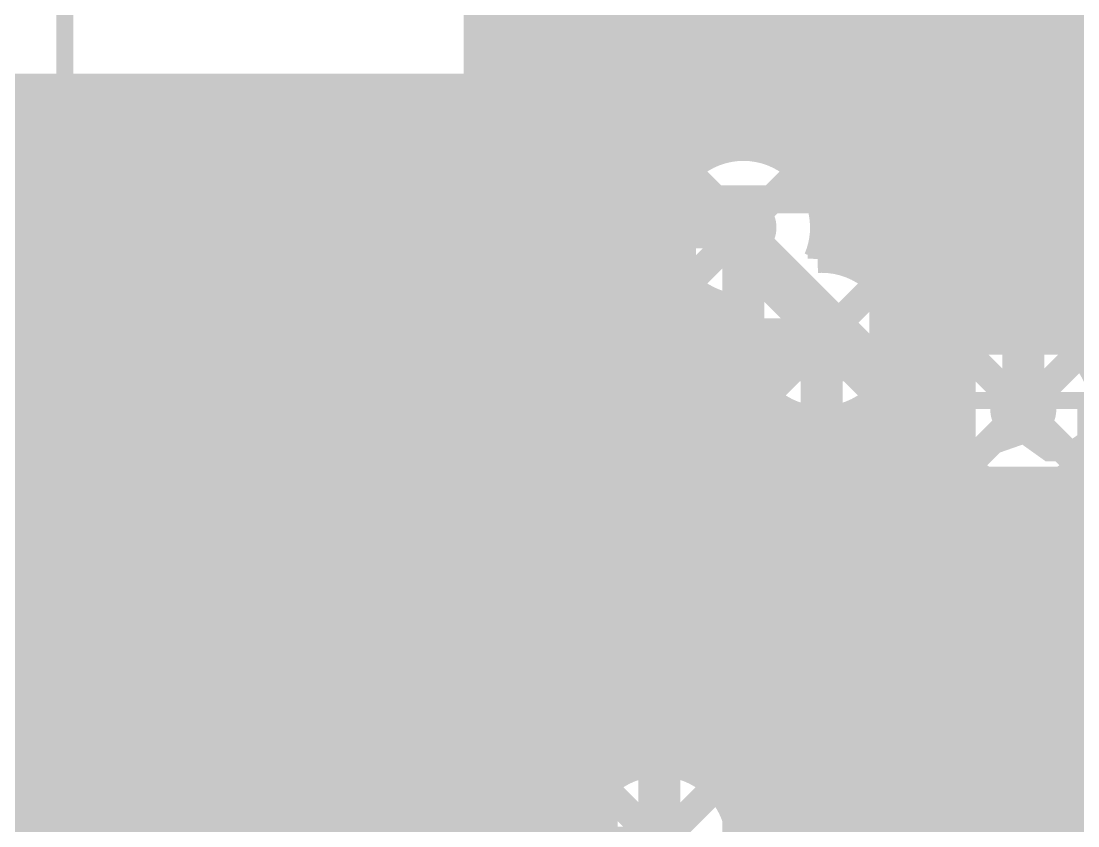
# Model space of a CAD drawing. Extents: x -11 to 221, y -93 to 178.
# Drawn here: x 51.23 to 60.82, y 90.71 to 98.01 of the extents above; entities that cross this region are included whole.
import ezdxf

# ---------------------------------------------------------------- set-up
doc = ezdxf.new("R2010")
doc.units = 0
doc.header["$MEASUREMENT"] = 0
doc.layers.get('0').update_dxf_attribs({"linetype": 'CONTINUOUS'})
for name, color, linetype in [('26-349-0_BOT', 7, 'CONTINUOUS'), ('26-349-0_DRD', 7, 'CONTINUOUS'), ('26-349-0_DRL', 2, 'CONTINUOUS'), ('26-349-0_FAB', 1, 'CONTINUOUS'), ('26-349-0_IN1', 3, 'CONTINUOUS'), ('26-349-0_IN2', 5, 'CONTINUOUS'), ('26-349-0_SMB', 10, 'CONTINUOUS'), ('26-349-0_SMT', 14, 'CONTINUOUS'), ('26-349-0_SPT', 9, 'CONTINUOUS'), ('26-349-0_SST', 12, 'CONTINUOUS'), ('26-349-0_TOP', 11, 'CONTINUOUS'), ('THRUHOLE_TAP', 15, 'CONTINUOUS')]:
    doc.layers.add(name, color=color, linetype=linetype)

# ---------------------------------------------------------------- blocks, each defined once
blk = doc.blocks.new('ROUND_74')
at = {"const_width": 0.29972}
blk.add_lwpolyline([(-0.14986, 0, 1), (0.14986, 0, 1)], format="xyb", close=True, dxfattribs=at)
blk = doc.blocks.new('ROUND_78')
at = {"const_width": 0.29972}
blk.add_lwpolyline([(-0.14986, 0, 1), (0.14986, 0, 1)], format="xyb", close=True, dxfattribs=at)
blk = doc.blocks.new('ROUND_98')
at = {"const_width": 0.10033}
blk.add_lwpolyline([(-0.050164, 0, 1), (0.050164, 0, 1)], format="xyb", close=True, dxfattribs=at)
blk = doc.blocks.new('ROUND_102')
at = {"const_width": 0.10033}
blk.add_lwpolyline([(-0.050164, 0, 1), (0.050164, 0, 1)], format="xyb", close=True, dxfattribs=at)
blk = doc.blocks.new('ROUND_82')
at = {"const_width": 0.29972}
blk.add_lwpolyline([(-0.14986, 0, 1), (0.14986, 0, 1)], format="xyb", close=True, dxfattribs=at)
blk = doc.blocks.new('RECTANGLE_3')
blk.add_solid([(0.4826, 0.4064), (0.4826, -0.4064), (-0.4826, 0.4064), (-0.4826, -0.4064)])
blk = doc.blocks.new('RECTANGLE_5')
blk.add_solid([(0.63627, 0.51308), (0.63627, -0.51308), (-0.63627, 0.51308), (-0.63627, -0.51308)])
blk = doc.blocks.new('ROUND_88')
at = {"const_width": 0.10033}
blk.add_lwpolyline([(-0.050164, 0, 1), (0.050164, 0, 1)], format="xyb", close=True, dxfattribs=at)

msp = doc.modelspace()

# ---------------------------------------------------------------- linework, layer by layer
at = {"layer": '26-349-0_BOT'}
for points, const_width in [([(60.325, 94.488), (60.325, 100.076), (60.071, 100.33), (60.071, 129.032), (59.69, 129.413), (59.69, 130.683)], 0.381), ([(81.407, 29.21), (80.8101, 29.21), (62.23, 29.21), (60.706, 30.734), (60.706, 65.151), (59.436, 66.421), (59.436, 104.648), (58.674, 105.41), (58.42, 105.41)], 0.381), ([(57.023, 90.551), (57.023, 101.981)], 0.381), ([(56.5023, 97.409), (48.5267, 97.409)], 0.254), ([(51.2064, 97.409), (51.2064, 89.08288)], 0.254), ([(51.435, 97.409), (51.435, 88.88984)], 0.254), ([(51.6636, 97.409), (51.6636, 69.72046)], 0.254), ([(51.8922, 97.409), (51.8922, 69.50202)], 0.254), ([(52.1208, 97.409), (52.1208, 69.12864)], 0.254), ([(52.3494, 97.409), (52.3494, 53.9877)], 0.254), ([(52.578, 97.409), (52.578, 54.08422)], 0.254), ([(52.8066, 97.409), (52.8066, 54.0893)], 0.254), ([(53.0352, 97.409), (53.0352, 54.00294)], 0.254), ([(53.2638, 97.409), (53.2638, 53.75656)], 0.254), ([(53.4924, 97.409), (53.4924, 55.91048)], 0.254), ([(53.721, 97.409), (53.721, 56.25338)], 0.254), ([(53.9496, 97.409), (53.9496, 56.3626)], 0.254), ([(54.1782, 97.409), (54.1782, 56.37784)], 0.254), ([(54.4068, 97.409), (54.4068, 56.30418)], 0.254), ([(54.6354, 97.409), (54.6354, 56.08828)], 0.254), ([(54.864, 97.409), (54.864, 51.88458)], 0.254), ([(55.0926, 97.409), (55.0926, 51.71186)], 0.254), ([(55.3212, 97.409), (55.3212, 79.79156)], 0.254), ([(55.5498, 97.409), (55.5498, 80.03794)], 0.254), ([(55.7784, 97.409), (55.7784, 80.1243)], 0.254), ([(56.007, 97.409), (56.007, 80.11922)], 0.254), ([(56.2356, 97.409), (56.2356, 80.0227)], 0.254), ([(56.4642, 97.409), (56.4642, 90.84056)], 0.254), ([(56.5023, 97.409), (56.5023, 90.90406)], 0.254), ([(56.5023, 97.2058), (48.5267, 97.2058)], 0.254), ([(56.5023, 96.9772), (48.5267, 96.9772)], 0.254), ([(56.5023, 96.7486), (48.5267, 96.7486)], 0.254), ([(56.5023, 96.52), (48.5267, 96.52)], 0.254), ([(56.5023, 96.2914), (48.5267, 96.2914)], 0.254), ([(57.785, 96.139), (57.785, 88.519)], 0.381), ([(56.5023, 96.0628), (48.5267, 96.0628)], 0.254), ([(56.5023, 95.8342), (48.5267, 95.8342)], 0.254), ([(56.5023, 95.6056), (48.5267, 95.6056)], 0.254), ([(56.5023, 95.377), (48.58258, 95.377)], 0.254), ([(56.5023, 95.1484), (48.63592, 95.1484)], 0.254), ([(58.4962, 82.55), (58.4962, 95.123)], 0.381), ([(56.5023, 94.9198), (48.6029, 94.9198)], 0.254), ([(56.5023, 94.6912), (48.4632, 94.6912)], 0.254), ([(56.5023, 94.4626), (45.4787, 94.4626)], 0.254), ([(56.5023, 94.234), (45.57522, 94.234)], 0.254), ([(56.5023, 94.0054), (45.5803, 94.0054)], 0.254), ([(56.5023, 93.7768), (45.49394, 93.7768)], 0.254), ([(56.5023, 93.5482), (45.24756, 93.5482)], 0.254), ([(56.5023, 93.3196), (44.20108, 93.3196)], 0.254), ([(56.5023, 93.091), (44.13504, 93.091)], 0.254), ([(56.5023, 92.8624), (44.02582, 92.8624)], 0.254), ([(56.5023, 92.6338), (43.8531, 92.6338)], 0.254), ([(56.5023, 92.4052), (43.5864, 92.4052)], 0.254), ([(56.5023, 92.1766), (42.9387, 92.1766)], 0.254), ([(56.5023, 91.948), (46.34484, 91.948)], 0.254), ([(56.5023, 91.7194), (46.53788, 91.7194)], 0.254), ([(56.5023, 91.4908), (46.60138, 91.4908)], 0.254), ([(56.5023, 91.2622), (46.57852, 91.2622)], 0.254), ([(56.5023, 91.0336), (46.45406, 91.0336)], 0.254), ([(56.44642, 90.805), (43.06316, 90.805)], 0.254)]:
    msp.add_lwpolyline(points, dxfattribs=dict(at, const_width=const_width))
at = {"layer": '26-349-0_BOT', "const_width": 0.254}
msp.add_lwpolyline([(56.5023, 90.90406, 0.1500719), (56.39389, 90.551)], format="xyb", dxfattribs=at)
at = {"layer": '26-349-0_DRD', "const_width": 0.254}
for points in [[(60.706, 99.695), (60.706, 97.155)], [(63.246, 99.695), (60.706, 97.155)], [(60.706, 99.695), (60.706, 97.155)], [(63.246, 99.695), (60.706, 97.155)], [(56.515, 97.409), (56.515, 94.869)], [(59.055, 97.409), (56.515, 97.409)], [(59.055, 97.409), (56.515, 94.869)], [(59.055, 94.869), (56.515, 97.409)], [(59.055, 94.869), (59.055, 97.409)], [(60.706, 97.155), (63.246, 97.155)], [(60.706, 97.155), (63.246, 97.155)], [(57.2262, 96.393), (57.2262, 93.853)], [(59.7662, 96.393), (57.2262, 96.393)], [(59.7662, 96.393), (57.2262, 93.853)], [(59.7662, 93.853), (57.2262, 96.393)], [(59.7662, 93.853), (59.7662, 96.393)], [(59.055, 95.758), (59.055, 93.218)], [(61.595, 95.758), (59.055, 95.758)], [(61.595, 95.758), (59.055, 93.218)], [(61.595, 93.218), (59.055, 95.758)], [(56.515, 94.869), (59.055, 94.869)], [(51.435, 93.98), (51.435, 91.44)], [(53.975, 93.98), (51.435, 93.98)], [(53.975, 93.98), (51.435, 91.44)], [(53.975, 91.44), (51.435, 93.98)], [(52.705, 93.98), (52.705, 91.44)], [(55.245, 93.98), (52.705, 93.98)], [(55.245, 93.98), (52.705, 91.44)], [(55.245, 91.44), (52.705, 93.98)], [(53.975, 91.44), (53.975, 93.98)], [(53.975, 93.98), (53.975, 91.44)], [(56.515, 93.98), (53.975, 93.98)], [(56.515, 93.98), (53.975, 91.44)], [(56.515, 91.44), (53.975, 93.98)], [(55.245, 91.44), (55.245, 93.98)], [(56.515, 91.44), (56.515, 93.98)], [(57.2262, 93.853), (59.7662, 93.853)], [(59.055, 93.472), (59.055, 90.932)], [(61.595, 93.472), (59.055, 93.472)], [(61.595, 93.472), (59.055, 90.932)], [(61.595, 90.932), (59.055, 93.472)], [(59.055, 93.472), (59.055, 90.932)], [(61.595, 93.472), (59.055, 93.472)], [(61.595, 93.472), (59.055, 90.932)], [(61.595, 90.932), (59.055, 93.472)], [(59.055, 93.218), (61.595, 93.218)], [(52.705, 92.71), (52.705, 90.17)], [(55.245, 92.71), (52.705, 92.71)], [(55.245, 92.71), (52.705, 90.17)], [(55.245, 90.17), (52.705, 92.71)], [(53.975, 92.71), (53.975, 90.17)], [(56.515, 92.71), (53.975, 92.71)], [(56.515, 92.71), (53.975, 90.17)], [(56.515, 90.17), (53.975, 92.71)], [(55.245, 90.17), (55.245, 92.71)], [(56.515, 90.17), (56.515, 92.71)], [(55.753, 91.821), (55.753, 89.281)], [(58.293, 91.821), (55.753, 91.821)], [(58.293, 91.821), (55.753, 89.281)], [(58.293, 89.281), (55.753, 91.821)], [(58.293, 89.281), (58.293, 91.821)], [(51.435, 91.44), (53.975, 91.44)], [(52.705, 91.44), (52.705, 88.9)], [(55.245, 91.44), (52.705, 91.44)], [(55.245, 91.44), (52.705, 88.9)], [(55.245, 88.9), (52.705, 91.44)], [(52.705, 91.44), (55.245, 91.44)], [(53.975, 91.44), (56.515, 91.44)], [(55.245, 88.9), (55.245, 91.44)], [(59.055, 90.932), (61.595, 90.932)], [(59.055, 90.932), (61.595, 90.932)]]:
    msp.add_lwpolyline(points, dxfattribs=at)
at = {"layer": '26-349-0_FAB', "const_width": 0.254}
for points in [[(-7.62, 142.24), (-7.62, 102.87), (17.78, 102.87), (17.78, 93.345), (55.88, 93.345), (55.88, 55.245), (48.895, 55.245), (48.895, -6.985), (109.22, -6.985), (109.22, 45.72), (66.04, 45.72), (66.04, 142.875), (33.655, 142.875), (27.94, 148.59), (27.94, 152.4), (11.43, 152.4), (11.43, 142.24), (-7.62, 142.24)], [(17.78, 88.9), (17.78, 41.275), (47.625, 41.275), (47.625, 56.515), (55.245, 56.515), (55.245, 92.71), (17.78, 92.71), (17.78, 88.9)]]:
    msp.add_lwpolyline(points, dxfattribs=at)
at = {"layer": '26-349-0_IN1', "const_width": 0.254}
for points in [[(59.4614, 129.98704), (59.4614, 25.88768)], [(59.69, 129.95148), (59.69, 94.85122)], [(59.9186, 129.22504), (59.9186, 95.09506)], [(60.1472, 128.94818), (60.1472, 95.19666)], [(60.3758, 128.83642), (60.3758, 95.21698)], [(60.6044, 128.80848), (60.6044, 95.16364)], [(55.5752, 121.92762), (55.5752, 93.36278)], [(59.2328, 112.395), (59.2328, 52.324)], [(55.372, 106.426), (55.372, 93.42882)], [(57.8612, 104.93756), (57.8612, 96.86544)], [(59.0042, 104.97058), (59.0042, 95.64878)], [(58.0898, 104.75722), (58.0898, 96.80448)], [(58.7756, 104.76992), (58.7756, 95.79864)], [(58.3184, 104.6861), (58.3184, 96.63938)], [(58.547, 104.68864), (58.547, 95.85198)], [(55.8038, 102.95128), (55.8038, 93.18244)], [(56.0324, 102.57282), (56.0324, 92.583)], [(56.261, 102.4382), (56.261, 92.583)], [(60.833, 102.37978), (60.833, 95.01378)], [(57.6326, 101.57714), (57.6326, 96.85528)], [(56.4896, 101.48062), (56.4896, 92.583)], [(57.404, 101.35616), (57.404, 96.76384)], [(56.7182, 101.31552), (56.7182, 92.583)], [(56.9468, 101.25202), (56.9468, 91.27744)], [(57.1754, 101.26472), (57.1754, 96.54286)], [(61.35116, 98.044), (55.372, 98.044)], [(61.57214, 97.8154), (55.372, 97.8154)], [(65.024, 97.5868), (55.372, 97.5868)], [(65.024, 97.3582), (55.372, 97.3582)], [(65.024, 97.1296), (55.372, 97.1296)], [(65.024, 96.901), (55.372, 96.901)], [(57.28462, 96.6724), (55.372, 96.6724)], [(65.024, 96.6724), (58.28538, 96.6724)], [(57.11952, 96.4438), (55.372, 96.4438)], [(65.024, 96.4438), (58.45048, 96.4438)], [(57.05602, 96.2152), (55.372, 96.2152)], [(65.024, 96.2152), (58.51144, 96.2152)], [(57.06872, 95.9866), (55.372, 95.9866)], [(65.024, 95.9866), (58.50128, 95.9866)], [(58.4962, 95.85452), (58.45802, 95.85352)], [(57.16016, 95.758), (55.372, 95.758)], [(57.1754, 95.73514), (57.1754, 91.26728)], [(65.024, 95.758), (58.85942, 95.758)], [(57.38114, 95.5294), (55.372, 95.5294)], [(57.404, 95.51416), (57.404, 91.17584)], [(65.024, 95.5294), (59.10326, 95.5294)], [(57.6326, 95.42272), (57.6326, 90.95486)], [(57.785, 95.40748), (57.82305, 95.40847)], [(57.785, 95.3008), (55.372, 95.3008)], [(65.024, 95.3008), (59.20486, 95.3008)], [(57.76722, 95.0722), (55.372, 95.0722)], [(59.88558, 95.0722), (59.22518, 95.0722)], [(65.024, 95.0722), (60.76442, 95.0722)], [(57.82056, 94.8436), (55.372, 94.8436)], [(59.68492, 94.8436), (59.17184, 94.8436)], [(57.8612, 94.75978), (57.8612, 89.24544)], [(57.97042, 94.615), (55.372, 94.615)], [(59.0042, 94.59722), (59.0042, 83.07578)], [(59.60364, 94.615), (59.02198, 94.615)], [(58.0898, 94.5134), (58.0898, 89.18448)], [(58.7756, 94.44736), (58.7756, 83.22564)], [(59.6011, 94.3864), (55.372, 94.3864)], [(58.3184, 94.4118), (58.3184, 89.01938)], [(58.547, 94.39402), (58.547, 83.27898)], [(59.67222, 94.1578), (55.372, 94.1578)], [(59.69, 94.12478), (59.69, 92.56522)], [(60.833, 93.96222), (60.833, 92.72778)], [(59.85256, 93.9292), (55.372, 93.9292)], [(59.9186, 93.8784), (59.9186, 92.80906)], [(62.78372, 93.9292), (60.79744, 93.9292)], [(60.1472, 93.7768), (60.1472, 92.91066)], [(60.6044, 93.81236), (60.6044, 92.87764)], [(62.77102, 93.7006), (55.372, 93.7006)], [(60.3758, 93.75902), (60.3758, 92.93098)], [(62.83452, 93.472), (55.372, 93.472)], [(62.99962, 93.2434), (55.74538, 93.2434)], [(65.024, 93.0148), (55.91048, 93.0148)], [(59.88558, 92.7862), (55.97144, 92.7862)], [(65.024, 92.7862), (60.76442, 92.7862)], [(56.769, 92.583), (55.96382, 92.583)], [(56.769, 92.583), (56.769, 91.2368)], [(59.68492, 92.5576), (56.769, 92.5576)], [(59.60364, 92.329), (56.769, 92.329)], [(59.6011, 92.1004), (56.769, 92.1004)], [(59.67222, 91.8718), (56.769, 91.8718)], [(59.69, 91.83878), (59.69, 25.62098)], [(60.833, 91.67622), (60.833, 87.73668)], [(59.85256, 91.6432), (56.769, 91.6432)], [(59.9186, 91.5924), (59.9186, 77.33538)], [(61.56452, 91.6432), (60.79744, 91.6432)], [(60.1472, 91.4908), (60.1472, 77.50048)], [(60.3758, 91.47302), (60.3758, 77.56144)], [(60.6044, 91.52636), (60.6044, 87.57158)], [(61.72962, 91.4146), (56.769, 91.4146)], [(65.024, 91.186), (57.38622, 91.186)], [(65.024, 90.9574), (57.63006, 90.9574)], [(65.024, 90.7288), (57.73166, 90.7288)]]:
    msp.add_lwpolyline(points, dxfattribs=at)
for points in [[(57.785, 96.87052, 0.4142136), (57.05348, 96.139)], [(58.51652, 96.139, 0.4142136), (57.785, 96.87052)], [(57.05348, 96.139, 0.4142136), (57.785, 95.40748)], [(58.4581, 95.85198, 0.1011096), (58.51674, 96.139)], [(59.22772, 95.123, 0.4142136), (58.4962, 95.85452)], [(57.8231, 95.40748, 0.1003022), (57.76545, 95.123)], [(60.325, 95.21952, 0.4142136), (59.59348, 94.488)], [(61.05652, 94.488, 0.4142136), (60.325, 95.21952)], [(57.76468, 95.123, 0.4142136), (58.4962, 94.39148)], [(58.4962, 94.39148, 0.4142136), (59.22772, 95.123)], [(59.59348, 94.488, 0.4142136), (60.325, 93.75648)], [(60.325, 93.75648, 0.4142136), (61.05652, 94.488)], [(55.97652, 92.71, 0.3638754), (55.372, 93.42882)], [(60.325, 92.93352, 0.4142136), (59.59348, 92.202)], [(60.325, 92.93352, 0.4142136), (59.59348, 92.202)], [(61.05652, 92.202, 0.4142136), (60.325, 92.93352)], [(61.05652, 92.202, 0.4142136), (60.325, 92.93352)], [(55.96382, 92.583, 0.0437463), (55.97495, 92.71)], [(59.59348, 92.202, 0.4142136), (60.325, 91.47048)], [(59.59348, 92.202, 0.4142136), (60.325, 91.47048)], [(60.325, 91.47048, 0.4142136), (61.05652, 92.202)], [(60.325, 91.47048, 0.4142136), (61.05652, 92.202)], [(57.023, 91.28252, 0.0889104), (56.76893, 91.23698)], [(57.75452, 90.551, 0.4142136), (57.023, 91.28252)]]:
    msp.add_lwpolyline(points, format="xyb", dxfattribs=at)
at = {"layer": '26-349-0_IN2', "const_width": 0.254}
for points in [[(59.4106, 130.00736), (59.4106, 66.44386)], [(59.6392, 129.95402), (59.6392, 94.742)], [(59.8678, 129.36728), (59.8678, 95.0595)], [(60.0964, 128.98882), (60.0964, 95.18142)], [(60.325, 128.8542), (60.325, 95.21952)], [(60.5536, 128.80848), (60.5536, 95.18142)], [(59.182, 127.95504), (59.182, 95.377)], [(57.8104, 105.00614), (57.8104, 96.87052)], [(58.9534, 104.90962), (58.9534, 95.6945)], [(58.039, 104.78516), (58.039, 96.8248)], [(58.7248, 104.74452), (58.7248, 95.81642)], [(58.2676, 104.69372), (58.2676, 96.68764)], [(58.4962, 104.68102), (58.4962, 96.30918)], [(60.7822, 102.45598), (60.7822, 95.0595)], [(57.5818, 101.50856), (57.5818, 96.84004)], [(57.404, 99.695), (57.404, 96.76384)], [(64.516, 98.044), (57.404, 98.044)], [(64.516, 97.8154), (57.404, 97.8154)], [(64.516, 97.5868), (57.404, 97.5868)], [(64.516, 97.3582), (57.404, 97.3582)], [(64.516, 97.1296), (57.404, 97.1296)], [(64.516, 96.901), (57.404, 96.901)], [(64.516, 96.6724), (58.28538, 96.6724)], [(64.516, 96.4438), (58.45048, 96.4438)], [(64.516, 96.2152), (58.51144, 96.2152)], [(64.516, 95.9866), (58.50128, 95.9866)], [(58.4962, 95.96628), (58.4962, 95.85452)], [(58.4962, 95.85452), (58.45802, 95.85352)], [(64.516, 95.758), (58.85942, 95.758)], [(57.404, 95.51416), (57.404, 91.17584)], [(64.516, 95.5294), (59.10326, 95.5294)], [(57.5818, 95.43542), (57.5818, 91.02344)], [(57.785, 95.40748), (57.82305, 95.40847)], [(57.8104, 95.40748), (57.8104, 95.377)], [(57.785, 95.3008), (57.404, 95.3008)], [(64.516, 95.3008), (59.20486, 95.3008)], [(57.76722, 95.0722), (57.404, 95.0722)], [(59.88558, 95.0722), (59.22518, 95.0722)], [(64.516, 95.0722), (60.76442, 95.0722)], [(57.82056, 94.8436), (57.404, 94.8436)], [(57.8104, 94.869), (57.8104, 89.25052)], [(59.68492, 94.8436), (59.17184, 94.8436)], [(59.182, 94.869), (59.182, 82.804)], [(57.97042, 94.615), (57.404, 94.615)], [(58.039, 94.5515), (58.039, 89.2048)], [(58.9534, 94.5515), (58.9534, 83.1215)], [(59.60364, 94.615), (59.02198, 94.615)], [(59.6011, 94.3864), (57.404, 94.3864)], [(58.2676, 94.42704), (58.2676, 89.06764)], [(58.4962, 94.39148), (58.4962, 88.68918)], [(58.7248, 94.42704), (58.7248, 83.24342)], [(59.67222, 94.1578), (57.404, 94.1578)], [(59.6392, 94.234), (59.6392, 58.59018)], [(59.85256, 93.9292), (57.404, 93.9292)], [(59.8678, 93.9165), (59.8678, 25.26538)], [(60.7822, 93.9165), (60.7822, 67.27444)], [(62.78372, 93.9292), (60.79744, 93.9292)], [(60.0964, 93.79204), (60.0964, 5.461)], [(60.5536, 93.79204), (60.5536, 5.461)], [(62.77102, 93.7006), (57.404, 93.7006)], [(60.325, 93.75648), (60.325, 5.461)], [(62.83452, 93.472), (57.404, 93.472)], [(62.99962, 93.2434), (57.404, 93.2434)], [(64.516, 93.0148), (57.404, 93.0148)], [(64.516, 92.7862), (57.404, 92.7862)], [(64.516, 92.5576), (57.404, 92.5576)], [(64.516, 92.329), (57.404, 92.329)], [(64.516, 92.1004), (57.404, 92.1004)], [(64.516, 91.8718), (57.404, 91.8718)], [(64.516, 91.6432), (57.404, 91.6432)], [(64.516, 91.4146), (57.404, 91.4146)], [(64.516, 91.186), (57.404, 91.186)], [(64.516, 90.9574), (57.63006, 90.9574)], [(64.516, 90.7288), (57.73166, 90.7288)]]:
    msp.add_lwpolyline(points, dxfattribs=at)
for points in [[(57.785, 96.87052, 0.1377523), (57.40416, 96.76357)], [(58.51652, 96.139, 0.4142136), (57.785, 96.87052)], [(58.4581, 95.85198, 0.1011096), (58.51674, 96.139)], [(59.22772, 95.123, 0.4142136), (58.4962, 95.85452)], [(57.404, 95.51416, 0.1377521), (57.785, 95.40716)], [(57.8231, 95.40748, 0.1003022), (57.76545, 95.123)], [(60.325, 95.21952, 0.4142136), (59.59348, 94.488)], [(61.05652, 94.488, 0.4142136), (60.325, 95.21952)], [(57.76468, 95.123, 0.4142136), (58.4962, 94.39148)], [(58.4962, 94.39148, 0.4142136), (59.22772, 95.123)], [(59.59348, 94.488, 0.4142136), (60.325, 93.75648)], [(60.325, 93.75648, 0.4142136), (61.05652, 94.488)], [(57.75452, 90.551, 0.2615388), (57.40383, 91.17557)]]:
    msp.add_lwpolyline(points, format="xyb", dxfattribs=at)
at = {"layer": '26-349-0_SMB', "const_width": 0.254}
for points in [[(56.007, 97.028), (48.895, 97.028)], [(51.2318, 97.028), (51.2318, 89.789)], [(51.4604, 97.028), (51.4604, 89.789)], [(51.689, 97.028), (51.689, 89.789)], [(51.9176, 97.028), (51.9176, 89.789)], [(52.1462, 97.028), (52.1462, 56.769)], [(52.3748, 97.028), (52.3748, 56.769)], [(52.6034, 97.028), (52.6034, 56.769)], [(52.832, 97.028), (52.832, 56.769)], [(53.0606, 97.028), (53.0606, 56.769)], [(53.2892, 97.028), (53.2892, 56.769)], [(53.5178, 97.028), (53.5178, 56.769)], [(53.7464, 97.028), (53.7464, 56.769)], [(53.975, 97.028), (53.975, 56.769)], [(54.2036, 97.028), (54.2036, 56.769)], [(54.4322, 97.028), (54.4322, 56.769)], [(54.6608, 97.028), (54.6608, 56.769)], [(54.8894, 97.028), (54.8894, 80.264)], [(55.118, 97.028), (55.118, 80.264)], [(55.3466, 97.028), (55.3466, 80.264)], [(55.5752, 97.028), (55.5752, 80.264)], [(55.8038, 97.028), (55.8038, 80.264)], [(56.007, 97.028), (56.007, 89.408)], [(56.007, 96.901), (48.895, 96.901)], [(56.007, 96.6724), (48.895, 96.6724)], [(56.007, 96.4438), (48.895, 96.4438)], [(56.007, 96.2152), (48.895, 96.2152)], [(56.007, 95.9866), (48.895, 95.9866)], [(56.007, 95.758), (48.895, 95.758)], [(56.007, 95.5294), (48.895, 95.5294)], [(56.007, 95.3008), (48.895, 95.3008)], [(56.007, 95.0722), (48.895, 95.0722)], [(56.007, 94.8436), (48.895, 94.8436)], [(56.007, 94.615), (48.895, 94.615)], [(56.007, 94.3864), (48.895, 94.3864)], [(56.007, 94.1578), (48.895, 94.1578)], [(56.007, 93.9292), (48.895, 93.9292)], [(56.007, 93.7006), (48.895, 93.7006)], [(56.007, 93.472), (48.895, 93.472)], [(56.007, 93.2434), (48.895, 93.2434)], [(56.007, 93.0148), (48.895, 93.0148)], [(56.007, 92.7862), (48.895, 92.7862)], [(56.007, 92.5576), (48.895, 92.5576)], [(56.007, 92.329), (48.895, 92.329)], [(56.007, 92.1004), (48.895, 92.1004)], [(56.007, 91.8718), (48.895, 91.8718)], [(56.007, 91.6432), (48.895, 91.6432)], [(56.007, 91.4146), (48.895, 91.4146)], [(56.007, 91.186), (48.895, 91.186)], [(56.007, 90.9574), (48.895, 90.9574)], [(56.007, 90.7288), (48.895, 90.7288)]]:
    msp.add_lwpolyline(points, dxfattribs=at)
at = {"layer": '26-349-0_SMT', "const_width": 0.254}
for points in [[(53.34, 93.218), (53.34, 87.757)], [(58.801, 93.218), (53.34, 93.218)], [(53.467, 93.218), (53.467, 59.309)], [(53.6956, 93.218), (53.6956, 59.309)], [(53.9242, 93.218), (53.9242, 59.309)], [(54.1528, 93.218), (54.1528, 59.309)], [(54.3814, 93.218), (54.3814, 59.309)], [(54.61, 93.218), (54.61, 91.44)], [(54.8386, 93.218), (54.8386, 91.44)], [(55.0672, 93.218), (55.0672, 91.44)], [(55.2958, 93.218), (55.2958, 91.44)], [(55.5244, 93.218), (55.5244, 91.44)], [(55.753, 93.218), (55.753, 91.44)], [(55.9816, 93.218), (55.9816, 91.44)], [(56.2102, 93.218), (56.2102, 91.44)], [(56.4388, 93.218), (56.4388, 91.44)], [(56.6674, 93.218), (56.6674, 91.44)], [(56.896, 93.218), (56.896, 91.44)], [(57.1246, 93.218), (57.1246, 91.44)], [(57.3532, 93.218), (57.3532, 91.44)], [(57.5818, 93.218), (57.5818, 91.44)], [(57.8104, 93.218), (57.8104, 91.44)], [(58.039, 93.218), (58.039, 89.408)], [(58.2676, 93.218), (58.2676, 89.408)], [(58.4962, 93.218), (58.4962, 89.408)], [(58.7248, 93.218), (58.7248, 89.408)], [(58.801, 93.218), (58.801, 89.408)], [(58.801, 93.0148), (53.34, 93.0148)], [(58.801, 92.7862), (53.34, 92.7862)], [(58.801, 92.5576), (53.34, 92.5576)], [(58.801, 92.329), (53.34, 92.329)], [(58.801, 92.1004), (53.34, 92.1004)], [(58.801, 91.8718), (53.34, 91.8718)], [(58.801, 91.6432), (53.34, 91.6432)], [(54.61, 91.4146), (53.34, 91.4146)], [(57.912, 91.44), (54.61, 91.44), (54.61, 89.916), (54.737, 89.789)], [(57.912, 91.44), (57.912, 89.408)], [(58.801, 91.4146), (57.912, 91.4146)], [(54.61, 91.186), (53.34, 91.186)], [(58.801, 91.186), (57.912, 91.186)], [(54.61, 90.9574), (53.34, 90.9574)], [(58.801, 90.9574), (57.912, 90.9574)], [(54.61, 90.7288), (53.34, 90.7288)], [(58.801, 90.7288), (57.912, 90.7288)]]:
    msp.add_lwpolyline(points, dxfattribs=at)
at = {"layer": '26-349-0_SST'}
for points, const_width in [([(51.6255, 96.3295), (51.6255, 99.2505), (49.9872, 99.2505), (49.9872, 96.3295), (51.6255, 96.3295)], 0.1524), ([(61.1505, 95.0595), (61.1505, 97.9805), (59.5122, 97.9805), (59.5122, 95.0595), (61.1505, 95.0595)], 0.1524), ([(53.95214, 93.6498), (53.95214, 94.6658), (53.8353, 94.49816)], 0.1524), ([(53.3527, 94.6658), (53.3527, 93.81998), (53.29174, 93.6498), (52.93614, 93.6498), (52.87772, 93.81998), (52.87772, 94.6658)], 0.1524), ([(54.8513, 94.1578), (54.90972, 94.32798), (54.90972, 94.49816), (54.8513, 94.6658), (54.4957, 94.6658), (54.43474, 94.49816), (54.43474, 94.32798), (54.4957, 94.1578), (54.8513, 94.1578), (54.90972, 93.99016), (54.90972, 93.81998), (54.8513, 93.6498), (54.4957, 93.6498), (54.43474, 93.81998), (54.43474, 93.99016), (54.4957, 94.1578)], 0.1524), ([(60.38342, 94.56928), (60.38342, 94.21368), (60.55106, 94.0943), (60.72124, 94.0943), (60.89142, 94.21368), (60.89142, 94.56928), (59.87542, 94.56928)], 0.1524), ([(60.38342, 94.2721), (59.87542, 94.0943)], 0.1524), ([(60.38342, 93.67266), (60.38342, 93.31706), (60.21324, 93.2561), (60.04306, 93.2561), (59.87542, 93.31706), (59.87542, 93.67266), (60.04306, 93.73108), (60.21324, 93.73108), (60.89142, 93.49486)], 0.1524), ([(54.07152, 93.6498), (53.8353, 93.6498)], 0.1524), ([(59.87542, 92.7735), (60.89142, 92.4179), (60.89142, 92.89288)], 0.1524), ([(51.562, 92.837), (51.562, 90.043), (46.228, 90.043), (46.228, 92.837), (51.562, 92.837)], 0.1524), ([(56.12384, 91.38412), (56.12384, 87.68588), (51.82616, 87.68588), (51.82616, 91.38412), (56.12384, 91.38412)], 0.20066), ([(59.436, 91.313), (59.436, 87.757), (61.214, 87.757), (61.214, 91.313), (59.436, 91.313)], 0.1524)]:
    msp.add_lwpolyline(points, dxfattribs=dict(at, const_width=const_width))
at = {"layer": '26-349-0_TOP'}
for points, const_width in [([(60.325, 99.6188), (60.325, 97.2312)], 0.381), ([(46.863, 96.139), (57.785, 96.139)], 0.381), ([(63.5254, 95.885), (63.4492, 95.8088), (60.325, 95.8088)], 0.381), ([(60.325, 95.8088), (60.325, 94.488)], 0.381), ([(58.4962, 95.123), (48.006, 95.123)], 0.381), ([(63.5, 93.7768), (59.8932, 93.7768), (59.563, 94.107), (44.958, 94.107)], 0.381), ([(58.928, 93.4847), (51.39436, 93.4847)], 0.254), ([(51.435, 93.4847), (51.435, 93.45676)], 0.254), ([(51.6636, 93.4847), (51.6636, 93.23324)], 0.254), ([(51.8922, 93.4847), (51.8922, 93.00464)], 0.254), ([(52.1208, 93.4847), (52.1208, 92.77604)], 0.254), ([(52.3494, 93.4847), (52.3494, 92.54744)], 0.254), ([(52.578, 93.4847), (52.578, 92.31884)], 0.254), ([(52.8066, 93.4847), (52.8066, 92.09024)], 0.254), ([(53.0352, 93.4847), (53.0352, 91.86164)], 0.254), ([(53.2638, 93.4847), (53.2638, 90.89898)], 0.254), ([(53.4924, 93.4847), (53.4924, 59.0423)], 0.254), ([(53.721, 93.4847), (53.721, 59.0423)], 0.254), ([(53.9496, 93.4847), (53.9496, 59.0423)], 0.254), ([(54.1782, 93.4847), (54.1782, 59.0423)], 0.254), ([(54.4068, 93.4847), (54.4068, 59.0423)], 0.254), ([(54.6354, 93.4847), (54.6354, 90.8304)], 0.254), ([(54.864, 93.4847), (54.864, 91.04376)], 0.254), ([(55.0926, 93.4847), (55.0926, 91.11234)], 0.254), ([(55.3212, 93.4847), (55.3212, 91.1225)], 0.254), ([(55.5498, 93.4847), (55.5498, 91.13266)], 0.254), ([(55.7784, 93.4847), (55.7784, 91.13266)], 0.254), ([(56.007, 93.4847), (56.007, 91.13266)], 0.254), ([(56.2356, 93.4847), (56.2356, 91.13266)], 0.254), ([(56.4642, 93.4847), (56.4642, 91.13266)], 0.254), ([(56.6928, 93.4847), (56.6928, 91.20378)], 0.254), ([(56.9214, 93.4847), (56.9214, 91.2749)], 0.254), ([(57.15, 93.4847), (57.15, 91.26982)], 0.254), ([(57.3786, 93.4847), (57.3786, 91.19108)], 0.254), ([(57.6072, 93.4847), (57.6072, 90.99042)], 0.254), ([(57.8358, 93.4847), (57.8358, 89.24798)], 0.254), ([(58.0644, 93.4847), (58.0644, 89.19464)], 0.254), ([(58.293, 93.4847), (58.293, 89.1413)], 0.254), ([(58.5216, 93.4847), (58.5216, 89.1413)], 0.254), ([(58.7502, 93.4847), (58.7502, 89.1413)], 0.254), ([(58.928, 93.4847), (58.928, 89.1413)], 0.254), ([(51.49342, 93.40342), (53.01234, 91.8845)], 0.254), ([(58.928, 93.3196), (51.57724, 93.3196)], 0.254), ([(52.52466, 90.51036), (52.578, 90.5637), (52.578, 91.44), (51.054, 92.964), (44.958, 92.964), (43.434, 91.44), (40.64, 91.44), (39.624, 90.424), (39.624, 87.884), (37.00018, 85.26018), (37.00018, 85.19922)], 0.381), ([(58.928, 93.091), (51.80584, 93.091)], 0.254), ([(58.928, 92.8624), (52.03444, 92.8624)], 0.254), ([(58.928, 92.6338), (52.26304, 92.6338)], 0.254), ([(58.928, 92.4052), (52.49164, 92.4052)], 0.254), ([(60.325, 92.202), (60.325, 90.551)], 0.381), ([(60.325, 90.551), (60.325, 92.202)], 0.381), ([(58.928, 92.1766), (52.72024, 92.1766)], 0.254), ([(58.928, 91.948), (52.94884, 91.948)], 0.254), ([(58.928, 91.7194), (53.13426, 91.7194)], 0.254), ([(58.928, 91.4908), (53.19776, 91.4908)], 0.254), ([(53.2003, 91.44), (53.2003, 90.96502)], 0.254), ([(56.85028, 91.2622), (53.2003, 91.2622)], 0.254), ([(58.928, 91.2622), (57.19318, 91.2622)], 0.254), ([(55.2831, 91.11488), (55.14848, 91.11488)], 0.254), ([(56.5785, 91.13266), (55.42534, 91.13266)], 0.254), ([(54.84368, 91.0336), (53.2003, 91.0336)], 0.254), ([(58.928, 91.0336), (57.57164, 91.0336)], 0.254), ([(54.62016, 90.805), (53.32984, 90.805)], 0.254), ([(58.928, 90.805), (57.7088, 90.805)], 0.254), ([(55.42534, 90.51036), (56.98236, 90.51036), (57.023, 90.551)], 0.381)]:
    msp.add_lwpolyline(points, dxfattribs=dict(at, const_width=const_width))
at = {"layer": '26-349-0_TOP', "const_width": 0.254}
for points in [[(51.49342, 93.40342, 0.0516596), (51.39401, 93.48416)], [(51.49342, 93.40342, 0.0516596), (51.39401, 93.48416)], [(53.2003, 91.44, 0.1989124), (53.01803, 91.88003)], [(57.023, 91.28252, 0.1645937), (56.57882, 91.13223)], [(57.75452, 90.551, 0.4142136), (57.023, 91.28252)], [(55.14848, 91.11488, 0.4142136), (54.54396, 90.51036)], [(55.42534, 91.13266, 0.0578373), (55.28281, 91.11612)], [(53.40604, 90.51036, 0.2151379), (53.20071, 90.96548)]]:
    msp.add_lwpolyline(points, format="xyb", dxfattribs=at)

# ---------------------------------------------------------------- block references
at = {"layer": '26-349-0_BOT'}
for name, p in [('ROUND_78', (57.785, 96.139)), ('ROUND_78', (58.4962, 95.123)), ('ROUND_78', (60.325, 94.488)), ('ROUND_74', (52.705, 92.71)), ('ROUND_74', (53.975, 92.71)), ('ROUND_74', (55.245, 92.71)), ('ROUND_78', (60.325, 92.202)), ('ROUND_74', (53.975, 91.44)), ('ROUND_74', (55.245, 91.44)), ('ROUND_78', (57.023, 90.551))]:
    msp.add_blockref(name, p, dxfattribs=at)
at = {"layer": '26-349-0_DRL'}
for name, p in [('ROUND_102', (57.785, 96.139)), ('ROUND_102', (58.4962, 95.123)), ('ROUND_102', (60.325, 94.488)), ('ROUND_98', (52.705, 92.71)), ('ROUND_98', (53.975, 92.71)), ('ROUND_98', (55.245, 92.71)), ('ROUND_102', (60.325, 92.202)), ('ROUND_98', (53.975, 91.44)), ('ROUND_98', (55.245, 91.44))]:
    msp.add_blockref(name, p, dxfattribs=at)
at = {"layer": '26-349-0_IN1'}
for name, p in [('ROUND_78', (57.785, 96.139)), ('ROUND_78', (58.4962, 95.123)), ('ROUND_78', (60.325, 94.488)), ('ROUND_74', (52.705, 92.71)), ('ROUND_74', (53.975, 92.71)), ('ROUND_74', (55.245, 92.71)), ('ROUND_82', (60.325, 92.202)), ('ROUND_74', (53.975, 91.44)), ('ROUND_74', (55.245, 91.44)), ('ROUND_82', (57.023, 90.551))]:
    msp.add_blockref(name, p, dxfattribs=at)
at = {"layer": '26-349-0_IN2'}
for name, p in [('ROUND_82', (57.785, 96.139)), ('ROUND_78', (58.4962, 95.123)), ('ROUND_78', (60.325, 94.488)), ('ROUND_74', (52.705, 92.71)), ('ROUND_74', (53.975, 92.71)), ('ROUND_74', (55.245, 92.71)), ('ROUND_82', (60.325, 92.202)), ('ROUND_74', (53.975, 91.44)), ('ROUND_74', (55.245, 91.44)), ('ROUND_78', (57.023, 90.551))]:
    msp.add_blockref(name, p, dxfattribs=at)
at = {"layer": '26-349-0_SMT'}
for name, p in [('RECTANGLE_3', (60.325, 97.2312)), ('RECTANGLE_3', (50.8, 97.0788)), ('RECTANGLE_3', (60.325, 95.8088)), ('RECTANGLE_5', (60.325, 90.551))]:
    msp.add_blockref(name, p, dxfattribs=at)
at = {"layer": '26-349-0_SPT'}
for name, p in [('RECTANGLE_3', (60.325, 97.2312)), ('RECTANGLE_3', (50.8, 97.0788)), ('RECTANGLE_3', (60.325, 95.8088)), ('RECTANGLE_5', (60.325, 90.551))]:
    msp.add_blockref(name, p, dxfattribs=at)
at = {"layer": '26-349-0_TOP'}
for name, p in [('RECTANGLE_3', (60.325, 97.2312)), ('RECTANGLE_3', (50.8, 97.0788)), ('ROUND_78', (57.785, 96.139)), ('RECTANGLE_3', (60.325, 95.8088)), ('ROUND_78', (58.4962, 95.123)), ('ROUND_78', (60.325, 94.488)), ('ROUND_74', (52.705, 92.71)), ('ROUND_74', (53.975, 92.71)), ('ROUND_74', (55.245, 92.71)), ('ROUND_78', (60.325, 92.202)), ('ROUND_74', (53.975, 91.44)), ('ROUND_74', (55.245, 91.44)), ('RECTANGLE_5', (60.325, 90.551)), ('ROUND_78', (57.023, 90.551))]:
    msp.add_blockref(name, p, dxfattribs=at)
at = {"layer": 'THRUHOLE_TAP'}
for p in [(57.785, 96.139), (58.4962, 95.123), (60.325, 94.488), (52.705, 92.71), (53.975, 92.71), (55.245, 92.71), (60.325, 92.202), (53.975, 91.44), (55.245, 91.44)]:
    msp.add_blockref('ROUND_88', p, dxfattribs=at)

doc.saveas('drawing.dxf')
